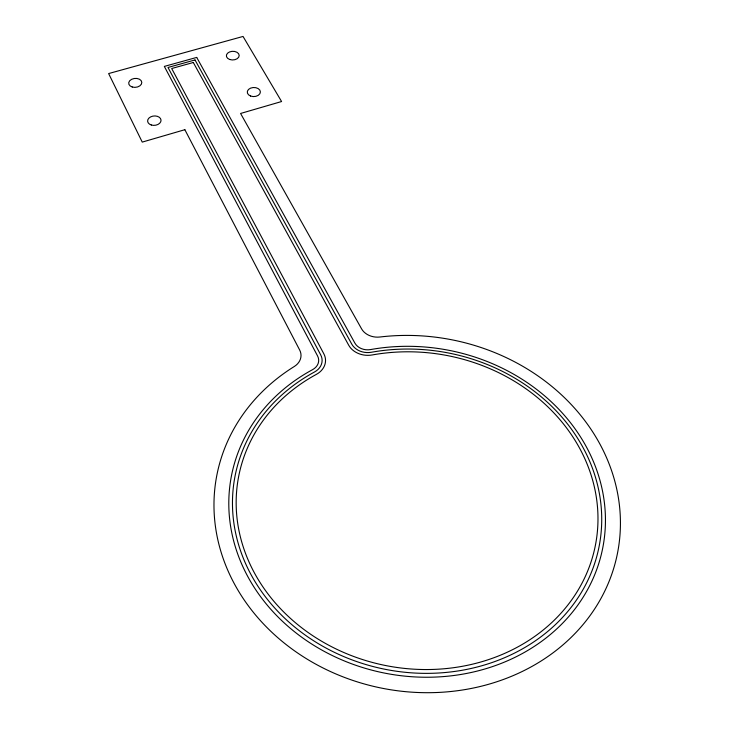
<?xml version="1.0" encoding="UTF-8"?>
<svg xmlns="http://www.w3.org/2000/svg" width="729" height="729" viewBox="0 0 729 729"><rect width="100%" height="100%" fill="white"/><g stroke="black" fill="none" stroke-linecap="round" stroke-linejoin="round"><path stroke-width="1.09" d="M184.856 129.698L142.246 142.1L108.63 73.565L243.039 36.45L281.585 101.531L240.579 113.469L361.611 328.907A16.767 13.332 4.3 0 0 379.9 337.008A204.084 177.666 10.7 0 1 616.998 555.607A204.084 177.666 10.7 0 1 310.527 661.167A204.084 177.666 10.7 0 1 294.279 366.505A17.068 13.851 -1 0 0 299.683 350.057L184.856 129.698M195.017 59.951L168.007 67.469L320.714 354.895A17.104 13.924 0.2 0 1 314.509 371.99A185.394 161.291 10.6 0 0 317.306 643.042A185.394 161.291 10.6 0 0 599.347 545.201A185.394 161.291 10.6 0 0 371.38 352.262A16.904 13.569 3.9 0 1 351.815 344.197L195.017 59.951M193.313 62.494L171.689 68.517L323.84 353.811A20.53 16.712 0.2 0 1 316.422 374.351A181.658 158.02 10.6 0 0 319.402 639.898A181.658 158.02 10.6 0 0 595.666 543.889A181.658 158.02 10.6 0 0 372.218 354.959A20.294 16.284 3.9 0 1 348.726 345.254L193.313 62.494M196.712 57.418L164.335 66.412L317.58 355.971A13.687 11.135 0.2 0 1 312.604 369.639A189.121 164.563 10.7 0 0 315.21 646.195A189.121 164.563 10.7 0 0 603.02 546.522A189.121 164.563 10.7 0 0 370.542 349.574A13.523 10.853 3.9 0 1 354.905 343.131L196.712 57.418M250.566 96.028A6.561 4.547 -1.4 0 0 260.39 91.936A6.561 4.547 -1.4 0 0 250.521 88.154A6.561 4.547 -1.4 0 0 250.566 96.028M151.313 125.005A6.725 4.702 -5 0 0 161.027 120.094A6.725 4.702 -5 0 0 150.639 116.886A6.725 4.702 -5 0 0 151.313 125.005M132.259 87.015A6.57 4.474 -5.2 0 0 141.8 82.331A6.57 4.474 -5.2 0 0 131.694 79.279A6.57 4.474 -5.2 0 0 132.259 87.015M229.662 59.477A6.415 4.328 -1.9 0 0 239.194 55.45A6.415 4.328 -1.9 0 0 229.498 51.969A6.415 4.328 -1.9 0 0 229.662 59.477"/></g></svg>
